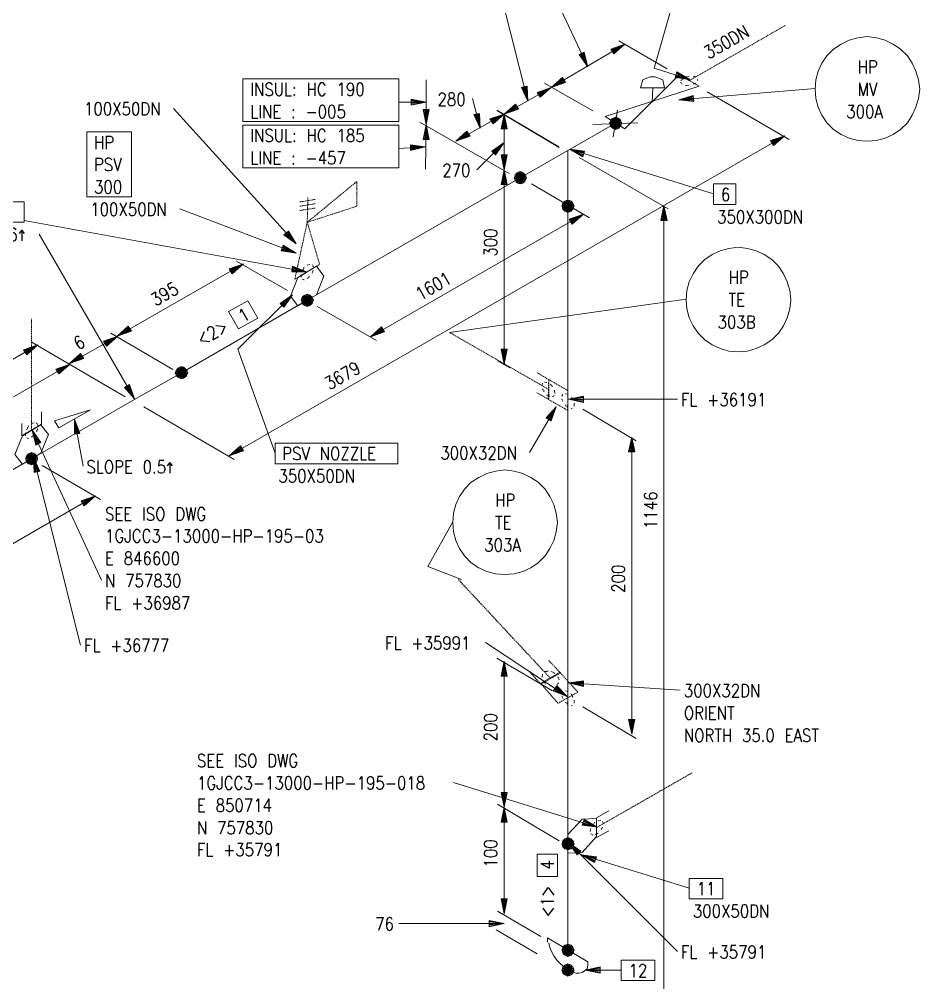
# Model space of a CAD drawing. Extents: x 0 to 841, y 0 to 594.
# Drawn here: x 400.9 to 589.9, y 288.6 to 491 of the extents above; entities that cross this region are included whole.
import ezdxf

# ---------------------------------------------------------------- set-up
doc = ezdxf.new("R2010")
doc.units = 0
doc.header["$MEASUREMENT"] = 0
doc.linetypes.add('HIDDEN', pattern=[0.375, 0.25, -0.125])
for name, color, linetype, lineweight in [('1', 7, 'Continuous', 9), ('3', 7, 'Continuous', 9), ('4', 7, 'Continuous', 9), ('SYM', 7, 'Continuous', 9), ('T-TEXT1', 7, 'Continuous', 9)]:
    doc.layers.add(name, color=color, linetype=linetype, lineweight=lineweight)
doc.styles.add('TXT', font='txt.shx')

msp = doc.modelspace()

# ---------------------------------------------------------------- linework, layer by layer
at = {"layer": '1', "color": 1, "linetype": 'Continuous', "lineweight": 0}
for p, q in [((526.0875, 469.1125), (516.0875, 463.3875)), ((516.0875, 463.3875), (506.075, 457.675)), ((516.0875, 463.3875), (516.0875, 451.6875)), ((506.075, 457.675), (461.35, 431.9375)), ((516.0875, 451.6875), (516.0875, 410.875)), ((461.35, 431.9375), (434.9625, 416.725)), ((434.9625, 416.725), (424.95, 411)), ((424.95, 411), (403.5, 398.65)), ((516.0875, 410.875), (516.0875, 348.475)), ((403.5, 398.65), (357.225, 371.875)), ((516.0875, 348.475), (516.0875, 317.7875)), ((516.0875, 317.7875), (516.0875, 295.4375))]:
    msp.add_line(p, q, dxfattribs=at)
at = {"layer": '3', "color": 2, "linetype": 'Continuous', "lineweight": 0}
for p, q in [((520.2375, 480.9375), (509.1875, 504.475)), ((534.15, 480.6875), (540.3875, 502.525)), ((507.6375, 473.7875), (501.3875, 498.75)), ((512.575, 476.65), (528.0375, 485.75)), ((526.7375, 486.4), (536.8875, 480.55)), ((541.6875, 478.3375), (534.15, 480.6875)), ((486.3125, 468.85), (486.3125, 478.2125)), ((511.1375, 477.5625), (521.2875, 471.7125)), ((502.6875, 471.0625), (512.575, 476.65)), ((539.35, 474.05), (567.95, 476.3875)), ((562.4875, 465.7375), (545.3375, 475.7375)), ((486.3125, 473.5375), (480.5875, 473.5375)), ((497.625, 468.075), (496.0625, 474.3125)), ((459.0125, 443.7625), (433.275, 472.2375)), ((501.1375, 471.8375), (514.1375, 464.175)), ((501.2625, 471.7125), (514.2625, 464.0375)), ((492.55, 465.3375), (502.6875, 471.0625)), ((502.6875, 459.3625), (502.6875, 471.0625)), ((485.0125, 469.375), (503.7375, 458.5875)), ((486.1875, 459.4875), (486.3125, 468.85)), ((444.975, 399.3), (561.5875, 466.5125)), ((486.1875, 464.175), (480.5875, 463.7875)), ((502.6875, 465.0875), (496.975, 459.3625)), ((516.475, 463.65), (546.6375, 454.2875)), ((537.1375, 451.175), (518.425, 461.9625)), ((502.6875, 418.5375), (502.6875, 459.3625)), ((520.6375, 449.225), (508.4125, 456.375)), ((536.2375, 279.7), (536.2375, 451.825)), ((459.0125, 441.8125), (434.575, 451.175)), ((474.6125, 424.2625), (519.3375, 450)), ((401.9375, 448.7), (461.225, 437.9125)), ((425.0875, 411.2625), (405.0625, 445.8375)), ((421.4375, 424.3875), (447.9625, 439.6)), ((446.5375, 440.125), (457.1875, 434.0125)), ((458.2375, 433.1), (446.7875, 421.6625)), ((491.25, 425.175), (540.9125, 432.1875)), ((475.9125, 423.4875), (463.4375, 430.6375)), ((420.1375, 425.0375), (433.1375, 417.375)), ((403.375, 423.225), (423.1375, 411.65)), ((411.4375, 418.675), (421.575, 424.3875)), ((69.6625, 229.3875), (404.8, 422.575)), ((446.7875, 421.6625), (454.5875, 399.825)), ((501.2625, 419.1875), (503.8625, 417.7625)), ((390.1125, 406.1875), (411.5625, 418.5375)), ((516.2125, 411.1375), (539.0875, 411.1375)), ((446.0125, 398.525), (427.0375, 409.575)), ((513.6125, 409.575), (508.025, 399.95)), ((530.3875, 402.425), (519.2, 409.05)), ((412.475, 406.975), (414.2875, 397.0875)), ((403.6375, 404.6375), (418.1875, 373.175)), ((529.475, 340.8), (529.475, 403.2)), ((403.8875, 398.9125), (413.775, 359.525)), ((417.9375, 390.075), (405.7125, 397.225)), ((370.4875, 364.075), (416.8875, 390.85)), ((486.7, 376.0375), (491.9, 385.3875)), ((493.725, 373.3), (486.7, 376.0375)), ((515.95, 348.7375), (498.7875, 360.0375)), ((501.1375, 356.7875), (512.8375, 349.9)), ((502.6875, 325.4625), (502.6875, 356.1375)), ((516.2125, 351.5875), (539.6125, 350.0375)), ((530.3875, 339.8875), (519.2, 346.525)), ((522.1875, 321.3), (492.0375, 330.6625)), ((501.2625, 326.1125), (514.2625, 318.4375)), ((502.6875, 303.1), (502.6875, 325.4625)), ((516.2125, 318.05), (539.0875, 295.175)), ((518.9375, 315.45), (541.5625, 308.4375)), ((501.2625, 303.625), (510.3625, 298.2875)), ((502.6875, 301.025), (480.5875, 301.025)), ((501, 299.725), (509.5875, 294.65)), ((519.725, 291.275), (527.2625, 291.275))]:
    msp.add_line(p, q, dxfattribs=at)
at = {"layer": '3', "color": 2, "linetype": 'HIDDEN', "lineweight": 0}
for p, q in [((540.2625, 478.475), (539.7375, 478.0875)), ((539.7375, 477.6875), (540.1375, 477.3)), ((541.5625, 478.9875), (540.7875, 478.8625)), ((542.9875, 478.8625), (542.3375, 478.9875)), ((542.3375, 477.3), (542.9875, 477.5625)), ((543.25, 478.0875), (543.25, 478.475)), ((540.7875, 477.0375), (541.5625, 477.0375)), ((461.35, 448.3125), (471.75, 456.8875)), ((471.75, 456.8875), (471.75, 451.6875)), ((471.75, 451.6875), (461.35, 448.3125)), ((461.35, 448.3125), (458.75, 436.35)), ((463.95, 439.475), (461.35, 448.3125)), ((461.875, 439.475), (461.35, 439.3375)), ((461.35, 437.9125), (463.95, 439.475)), ((462.65, 438.95), (462.3875, 439.475)), ((458.75, 436.35), (461.35, 437.9125)), ((460.05, 437.3875), (460.05, 436.7375)), ((460.7, 438.825), (460.3125, 438.0375)), ((462.3875, 437.65), (462.65, 438.3)), ((460.3125, 436.35), (460.7, 436.225)), ((461.35, 436.4875), (461.875, 437)), ((512.05, 413.2125), (491.25, 425.175)), ((509.5875, 416.725), (512.05, 415.2875)), ((512.05, 415.2875), (511.925, 411.1375)), ((516.0875, 412.95), (512.05, 415.2875)), ((512.05, 415.2875), (512.05, 411.1375)), ((510.75, 414.5125), (510.625, 413.9875)), ((510.75, 413.3375), (511.1375, 412.6875)), ((511.6625, 414.6375), (511.1375, 414.775)), ((512.8375, 413.8625), (512.3125, 414.3875)), ((513.35, 412.4375), (513.225, 413.0875)), ((516.0875, 410.875), (516.0875, 412.95)), ((512.05, 411.1375), (509.45, 412.5625)), ((511.6625, 412.0375), (512.3125, 411.7875)), ((511.925, 411.1375), (516.0875, 408.7875)), ((512.8375, 411.65), (513.225, 411.9125)), ((515.0375, 412.175), (514.7875, 411.7875)), ((514.7875, 411.2625), (515.0375, 410.6125)), ((516.0875, 412.175), (515.5625, 412.3)), ((516.0875, 408.7875), (516.0875, 410.875)), ((517.125, 411), (516.7375, 411.65)), ((515.5625, 409.9625), (516.0875, 409.4375)), ((516.7375, 409.1875), (517.125, 409.3125)), ((517.3875, 409.7), (517.3875, 410.35)), ((402.85, 405.5375), (402.4625, 404.7625)), ((404.025, 406.1875), (403.5, 406.0625)), ((404.8, 405.675), (404.5375, 406.1875)), ((404.5375, 404.375), (404.8, 405.025)), ((402.2, 404.1125), (402.2, 403.4625)), ((402.4625, 403.075), (402.85, 402.9375)), ((403.5, 403.2), (404.025, 403.725)), ((512.4375, 352.5), (493.075, 373.3)), ((512.05, 356.275), (514.525, 353.675)), ((510.3625, 351.3375), (508.025, 353.9375)), ((514.3875, 353.8), (510.3625, 351.4625)), ((514.525, 353.675), (510.3625, 351.3375)), ((510.75, 353.4125), (510.625, 352.6375)), ((511.925, 354.0625), (511.1375, 353.9375)), ((513.35, 353.5375), (512.575, 354.0625)), ((514.2625, 352.2375), (513.875, 352.8875)), ((518.1625, 349.6375), (514.3875, 353.8)), ((510.3625, 351.4625), (514, 347.3)), ((510.8875, 351.9875), (511.4, 351.3375)), ((512.3125, 350.9375), (512.9625, 350.8125)), ((513.7375, 351.075), (514.1375, 351.5875)), ((514, 347.3), (516.0875, 348.475)), ((515.0375, 349.775), (514.7875, 349.3875)), ((514.7875, 348.8625), (515.0375, 348.2125)), ((516.0875, 349.775), (515.5625, 349.9)), ((516.0875, 348.475), (518.1625, 349.6375)), ((517.125, 348.6), (516.7375, 349.25)), ((515.5625, 347.5625), (516.0875, 347.0375)), ((516.7375, 346.7875), (517.125, 346.9125)), ((517.3875, 347.3), (517.3875, 347.95)), ((521.2875, 321.825), (521.8, 322.3375)), ((522.45, 322.6), (522.975, 322.7375)), ((523.3625, 322.475), (523.4875, 321.95)), ((520.7625, 320.3875), (520.8875, 321.0375)), ((521.2875, 319.6125), (520.8875, 319.875)), ((522.45, 320), (521.8, 319.7375)), ((523.3625, 321.3), (522.975, 320.65))]:
    msp.add_line(p, q, dxfattribs=at)
at = {"layer": '3', "color": 1, "linetype": 'HIDDEN', "lineweight": 0}
for p, q in [((403.5, 404.6375), (403.5, 428.0375)), ((522.0625, 321.175), (542.2125, 332.7375))]:
    msp.add_line(p, q, dxfattribs=at)
at = {"layer": '3', "color": 2, "linetype": 'Continuous', "lineweight": 0}
for points in [[(525.05, 484.7125), (528.0375, 485.75), (525.7, 483.675), (525.05, 484.7125)], [(525.1875, 484.5875), (528.0375, 485.75), (525.575, 483.8)], [(525.1875, 484.45), (528.0375, 485.75), (525.575, 483.9375)], [(525.3125, 484.325), (528.0375, 485.75), (525.4375, 484.0625)], [(578.875, 487.3125), (580.825, 487.05), (582.6375, 486.5375), (584.3375, 485.75), (585.8875, 484.7125), (587.325, 483.2875), (588.3625, 481.725), (589.1375, 480.0375), (589.6625, 478.2125), (589.925, 476.2625), (589.6625, 474.3125), (589.1375, 472.4875), (588.3625, 470.8), (587.325, 469.2375), (585.8875, 467.8125), (584.3375, 466.775), (582.6375, 465.9875), (580.825, 465.475), (578.875, 465.3375), (576.925, 465.475), (575.1, 465.9875), (573.4125, 466.775), (571.85, 467.8125), (570.425, 469.2375), (569.3875, 470.8), (568.6, 472.4875), (568.0875, 474.3125), (567.95, 476.2625), (568.0875, 478.2125), (568.6, 480.0375), (569.3875, 481.725), (570.425, 483.2875), (571.85, 484.7125), (573.4125, 485.75), (575.1, 486.5375), (576.925, 487.05), (578.875, 487.3125)], [(519.4625, 484.0625), (520.2375, 480.9375), (518.425, 483.5375), (519.4625, 484.0625)], [(519.3375, 484.0625), (520.2375, 480.9375), (518.55, 483.675)], [(519.2, 483.9375), (520.2375, 480.9375), (518.6875, 483.675)], [(519.075, 483.9375), (520.2375, 480.9375), (518.8125, 483.8)], [(538.9625, 479.9), (541.6875, 478.3375), (538.575, 478.7375), (538.9625, 479.9)], [(538.9625, 479.775), (541.6875, 478.3375), (538.575, 478.8625)], [(538.8375, 479.6375), (541.6875, 478.3375), (538.7, 478.9875)], [(447.8375, 469.5), (480.5875, 469.5), (480.5875, 478.475), (447.8375, 478.475), (447.8375, 469.5)], [(515.5625, 477.6875), (512.575, 476.65), (514.9125, 478.7375), (515.5625, 477.6875)], [(515.4375, 477.825), (512.575, 476.65), (515.0375, 478.6)], [(515.4375, 477.95), (512.575, 476.65), (515.0375, 478.475)], [(515.3, 478.0875), (512.575, 476.65), (515.175, 478.3375)], [(538.8375, 479.5125), (541.6875, 478.3375), (538.7, 479.125)], [(507.5, 476.9125), (507.6375, 473.7875), (506.3375, 476.65), (507.5, 476.9125)], [(507.375, 476.9125), (507.6375, 473.7875), (506.4625, 476.65)], [(507.2375, 476.9125), (507.6375, 473.7875), (506.5875, 476.7875)], [(507.1125, 476.7875), (507.6375, 473.7875), (506.725, 476.7875)], [(509.5875, 475.6125), (512.575, 476.65), (510.2375, 474.575), (509.5875, 475.6125)], [(509.7125, 475.4875), (512.575, 476.65), (510.1, 474.7)], [(509.7125, 475.35), (512.575, 476.65), (510.1, 474.8375)], [(509.8375, 475.225), (512.575, 476.65), (509.975, 474.9625)], [(483.1875, 474.1875), (486.3125, 473.5375), (483.1875, 472.8875), (483.1875, 474.1875)], [(483.1875, 474.05), (486.3125, 473.5375), (483.1875, 473.0125)], [(483.1875, 473.925), (486.3125, 473.5375), (483.1875, 473.275)], [(483.1875, 473.6625), (486.3125, 473.5375), (483.1875, 473.4)], [(542.475, 473.6625), (539.35, 474.05), (542.3375, 474.9625), (542.475, 473.6625)], [(542.475, 473.7875), (539.35, 474.05), (542.3375, 474.8375)], [(542.475, 474.05), (539.35, 474.05), (542.3375, 474.7)], [(542.475, 474.1875), (539.35, 474.05), (542.3375, 474.4375)], [(486.9625, 471.975), (486.3125, 468.85), (485.6625, 471.975), (486.9625, 471.975)], [(486.8375, 471.975), (486.3125, 468.85), (485.7875, 471.975)], [(486.7, 471.975), (486.3125, 468.85), (486.05, 471.975)], [(486.4375, 471.975), (486.3125, 468.85), (486.1875, 471.975)], [(505.6875, 472.1), (502.6875, 471.0625), (505.0375, 473.1375), (505.6875, 472.1)], [(505.55, 472.2375), (502.6875, 471.0625), (505.1625, 473.0125)], [(505.55, 472.3625), (502.6875, 471.0625), (505.1625, 472.8875)], [(505.425, 472.4875), (502.6875, 471.0625), (505.2875, 472.75)], [(497.4875, 471.1875), (497.625, 468.075), (496.325, 470.9375), (497.4875, 471.1875)], [(497.3625, 471.1875), (497.625, 468.075), (496.45, 470.9375)], [(497.2375, 471.1875), (497.625, 468.075), (496.5875, 471.0625)], [(497.1, 471.0625), (497.625, 468.075), (496.7125, 471.0625)], [(499.7, 470.025), (502.6875, 471.0625), (500.35, 468.9875), (499.7, 470.025)], [(499.8375, 469.8875), (502.6875, 471.0625), (500.225, 469.1125)], [(499.8375, 469.7625), (502.6875, 471.0625), (500.225, 469.2375)], [(499.9625, 469.6375), (502.6875, 471.0625), (500.0875, 469.375)], [(502.0375, 467.9375), (502.6875, 471.0625), (503.3375, 467.9375), (502.0375, 467.9375)], [(502.175, 467.9375), (502.6875, 471.0625), (503.2125, 467.9375)], [(502.4375, 467.9375), (502.6875, 471.0625), (503.0875, 467.9375)], [(502.5625, 467.9375), (502.6875, 471.0625), (502.825, 467.9375)], [(447.8375, 459.75), (480.5875, 459.75), (480.5875, 468.725), (447.8375, 468.725), (447.8375, 459.75)], [(485.6625, 465.7375), (486.3125, 468.85), (486.9625, 465.7375), (485.6625, 465.7375)], [(485.7875, 465.7375), (486.3125, 468.85), (486.8375, 465.7375)], [(486.05, 465.7375), (486.3125, 468.85), (486.7, 465.7375)], [(486.1875, 465.7375), (486.3125, 468.85), (486.4375, 465.7375)], [(415.075, 453.6375), (424.4375, 453.6375), (424.4375, 467.2875), (415.075, 467.2875), (415.075, 453.6375)], [(495.5375, 466.3875), (492.55, 465.3375), (494.8875, 467.425), (495.5375, 466.3875)], [(495.4125, 466.5125), (492.55, 465.3375), (495.025, 467.2875)], [(495.4125, 466.6375), (492.55, 465.3375), (495.025, 467.1625)], [(495.2875, 466.775), (492.55, 465.3375), (495.15, 467.0375)], [(558.5875, 465.475), (561.5875, 466.5125), (559.2375, 464.4375), (558.5875, 465.475)], [(558.725, 465.3375), (561.5875, 466.5125), (559.1125, 464.5625)], [(558.725, 465.2125), (561.5875, 466.5125), (559.1125, 464.6875)], [(558.85, 465.0875), (561.5875, 466.5125), (558.9875, 464.825)], [(483.0625, 464.5625), (486.1875, 464.175), (483.0625, 463.3875), (483.0625, 464.5625)], [(483.0625, 464.4375), (486.1875, 464.175), (483.0625, 463.525)], [(483.0625, 464.3), (486.1875, 464.175), (483.0625, 463.65)], [(483.0625, 464.175), (486.1875, 464.175), (483.0625, 463.7875)], [(500.0875, 463.2625), (502.6875, 465.0875), (500.875, 462.4875), (500.0875, 463.2625)], [(500.225, 463.1375), (502.6875, 465.0875), (500.7375, 462.6125)], [(500.35, 463.1375), (502.6875, 465.0875), (500.7375, 462.7375)], [(500.35, 463), (502.6875, 465.0875), (500.6125, 462.7375)], [(519.2, 462.0875), (516.475, 463.65), (519.5875, 463.2625), (519.2, 462.0875)], [(519.2, 462.225), (516.475, 463.65), (519.5875, 463.1375)], [(519.3375, 462.35), (516.475, 463.65), (519.4625, 463)], [(519.3375, 462.4875), (516.475, 463.65), (519.4625, 462.875)], [(503.3375, 462.4875), (502.6875, 459.3625), (502.0375, 462.4875), (503.3375, 462.4875)], [(503.2125, 462.4875), (502.6875, 459.3625), (502.175, 462.4875)], [(503.0875, 462.4875), (502.6875, 459.3625), (502.4375, 462.4875)], [(502.825, 462.4875), (502.6875, 459.3625), (502.5625, 462.4875)], [(502.0375, 456.2375), (502.6875, 459.3625), (503.3375, 456.2375), (502.0375, 456.2375)], [(502.175, 456.2375), (502.6875, 459.3625), (503.2125, 456.2375)], [(502.4375, 456.2375), (502.6875, 459.3625), (503.0875, 456.2375)], [(502.5625, 456.2375), (502.6875, 459.3625), (502.825, 456.2375)], [(546.6375, 452.0875), (551.3125, 452.0875), (551.3125, 456.375), (546.6375, 456.375), (546.6375, 452.0875)], [(394.925, 448.3125), (401.9375, 448.3125), (401.9375, 452.6), (394.925, 452.6), (394.925, 448.3125)], [(535.5875, 448.7), (536.2375, 451.825), (536.8875, 448.7), (535.5875, 448.7)], [(535.7125, 448.7), (536.2375, 451.825), (536.75, 448.7)], [(535.975, 448.7), (536.2375, 451.825), (536.625, 448.7)], [(536.1, 448.7), (536.2375, 451.825), (536.3625, 448.7)], [(516.3375, 448.9625), (519.3375, 450), (516.9875, 447.925), (516.3375, 448.9625)], [(516.475, 448.8375), (519.3375, 450), (516.8625, 448.05)], [(516.475, 448.7), (519.3375, 450), (516.8625, 448.1875)], [(516.6, 448.575), (519.3375, 450), (516.7375, 448.3125)], [(457.45, 446.4875), (459.0125, 443.7625), (456.4125, 445.7125), (457.45, 446.4875)], [(457.325, 446.3625), (459.0125, 443.7625), (456.5375, 445.8375)], [(457.1875, 446.3625), (459.0125, 443.7625), (456.675, 445.975)], [(457.0625, 446.2375), (459.0125, 443.7625), (456.8, 445.975)], [(456.2875, 443.5), (459.0125, 441.8125), (455.8875, 442.3375), (456.2875, 443.5)], [(456.2875, 443.375), (459.0125, 441.8125), (455.8875, 442.4625)], [(456.15, 443.2375), (459.0125, 441.8125), (456.025, 442.5875)], [(456.15, 443.1125), (459.0125, 441.8125), (456.025, 442.725)], [(551.8375, 443.1125), (553.7875, 442.85), (555.6, 442.3375), (557.2875, 441.55), (558.85, 440.5125), (560.2875, 439.0875), (561.325, 437.525), (562.1, 435.8375), (562.625, 434.0125), (562.8875, 432.0625), (562.625, 430.1125), (562.1, 428.2875), (561.325, 426.6), (560.2875, 425.0375), (558.85, 423.6125), (557.2875, 422.575), (555.6, 421.7875), (553.7875, 421.275), (551.8375, 421.1375), (549.8875, 421.275), (548.0625, 421.7875), (546.375, 422.575), (544.8125, 423.6125), (543.3875, 425.0375), (542.3375, 426.6), (541.5625, 428.2875), (541.0375, 430.1125), (540.9125, 432.0625), (541.0375, 434.0125), (541.5625, 435.8375), (542.3375, 437.525), (543.3875, 439.0875), (544.8125, 440.5125), (546.375, 441.55), (548.0625, 442.3375), (549.8875, 442.85), (551.8375, 443.1125)], [(444.975, 438.5625), (447.9625, 439.6), (445.625, 437.525), (444.975, 438.5625)], [(445.1, 438.4375), (447.9625, 439.6), (445.4875, 437.65)], [(445.1, 438.3), (447.9625, 439.6), (445.4875, 437.7875)], [(445.2375, 438.175), (447.9625, 439.6), (445.3625, 437.9125)], [(458.2375, 439.0875), (461.225, 437.9125), (458.1, 437.9125), (458.2375, 439.0875)], [(458.2375, 438.95), (461.225, 437.9125), (458.1, 438.0375)], [(458.2375, 438.825), (461.225, 437.9125), (458.1, 438.175)], [(458.2375, 438.6875), (461.225, 437.9125), (458.1, 438.3)], [(455.6375, 431.2875), (458.2375, 433.1), (456.4125, 430.5), (455.6375, 431.2875)], [(455.7625, 431.15), (458.2375, 433.1), (456.2875, 430.6375)], [(455.8875, 431.15), (458.2375, 433.1), (456.2875, 430.7625)], [(455.8875, 431.025), (458.2375, 433.1), (456.15, 430.7625)], [(446.925, 425.95), (450.95, 428.1625), (448.875, 431.8), (444.8375, 429.5875), (446.925, 425.95)], [(424.4375, 425.4375), (421.4375, 424.3875), (423.7875, 426.475), (424.4375, 425.4375)], [(424.3, 425.5625), (421.4375, 424.3875), (423.9125, 426.3375)], [(424.3, 425.6875), (421.4375, 424.3875), (423.9125, 426.2125)], [(424.175, 425.825), (421.4375, 424.3875), (424.0375, 426.0875)], [(477.6, 425.3), (474.6125, 424.2625), (476.95, 426.3375), (477.6, 425.3)], [(477.475, 425.4375), (474.6125, 424.2625), (477.0875, 426.2125)], [(477.475, 425.5625), (474.6125, 424.2625), (477.0875, 426.0875)], [(477.3375, 425.6875), (474.6125, 424.2625), (477.2125, 425.95)], [(418.5875, 423.35), (421.575, 424.3875), (419.2375, 422.3125), (418.5875, 423.35)], [(418.7125, 423.225), (421.575, 424.3875), (419.1, 422.4375)], [(418.7125, 423.0875), (421.575, 424.3875), (419.1, 422.575)], [(418.8375, 422.9625), (421.575, 424.3875), (418.975, 422.7)], [(401.8125, 421.5375), (404.8, 422.575), (402.4625, 420.4875), (401.8125, 421.5375)], [(401.9375, 421.4), (404.8, 422.575), (402.3375, 420.625)], [(401.9375, 421.275), (404.8, 422.575), (402.3375, 420.75)], [(402.075, 421.1375), (404.8, 422.575), (402.2, 420.8875)], [(503.3375, 421.6625), (502.6875, 418.5375), (502.0375, 421.6625), (503.3375, 421.6625)], [(503.2125, 421.6625), (502.6875, 418.5375), (502.175, 421.6625)], [(503.0875, 421.6625), (502.6875, 418.5375), (502.4375, 421.6625)], [(502.825, 421.6625), (502.6875, 418.5375), (502.5625, 421.6625)], [(414.425, 419.7125), (411.4375, 418.675), (413.775, 420.75), (414.425, 419.7125)], [(414.2875, 419.8375), (411.4375, 418.675), (413.9, 420.625)], [(414.2875, 419.975), (411.4375, 418.675), (413.9, 420.4875)], [(414.1625, 420.1), (411.4375, 418.675), (414.0375, 420.3625)], [(408.575, 417.5), (411.5625, 418.5375), (409.225, 416.4625), (408.575, 417.5)], [(408.7, 417.375), (411.5625, 418.5375), (409.0875, 416.5875)], [(408.7, 417.2375), (411.5625, 418.5375), (409.0875, 416.725)], [(408.8375, 417.1125), (411.5625, 418.5375), (408.9625, 416.85)], [(424.0375, 414.25), (425.0875, 411.2625), (423, 413.6), (424.0375, 414.25)], [(423.9125, 414.125), (425.0875, 411.2625), (423.1375, 413.7375)], [(423.7875, 414.125), (425.0875, 411.2625), (423.2625, 413.7375)], [(423.65, 413.9875), (425.0875, 411.2625), (423.3875, 413.8625)], [(519.3375, 410.4875), (516.2125, 411.1375), (519.3375, 411.7875), (519.3375, 410.4875)], [(519.3375, 410.6125), (516.2125, 411.1375), (519.3375, 411.65)], [(519.3375, 410.875), (516.2125, 411.1375), (519.3375, 411.525)], [(519.3375, 411), (516.2125, 411.1375), (519.3375, 411.2625)], [(511.5375, 407.2375), (513.6125, 409.575), (512.575, 406.5875), (511.5375, 407.2375)], [(511.6625, 407.1), (513.6125, 409.575), (512.4375, 406.7125)], [(511.7875, 407.1), (513.6125, 409.575), (512.3125, 406.7125)], [(511.925, 406.975), (513.6125, 409.575), (512.1875, 406.8375)], [(412.475, 403.85), (412.475, 406.975), (413.6375, 403.9875), (412.475, 403.85)], [(412.6, 403.85), (412.475, 406.975), (413.5125, 403.9875)], [(412.7375, 403.85), (412.475, 406.975), (413.3875, 403.9875)], [(412.8625, 403.85), (412.475, 406.975), (413.25, 403.9875)], [(404.4125, 401.5125), (403.6375, 404.6375), (405.45, 402.0375), (404.4125, 401.5125)], [(404.5375, 401.6375), (403.6375, 404.6375), (405.325, 402.0375)], [(404.675, 401.6375), (403.6375, 404.6375), (405.1875, 401.9)], [(404.8, 401.775), (403.6375, 404.6375), (405.0625, 401.9)], [(528.825, 400.0875), (529.475, 403.2), (530.125, 400.0875), (528.825, 400.0875)], [(528.95, 400.0875), (529.475, 403.2), (529.9875, 400.0875)], [(529.2125, 400.0875), (529.475, 403.2), (529.8625, 400.0875)], [(529.3375, 400.0875), (529.475, 403.2), (529.6, 400.0875)], [(447.9625, 400.3375), (444.975, 399.3), (447.3125, 401.3875), (447.9625, 400.3375)], [(447.8375, 400.475), (444.975, 399.3), (447.4375, 401.25)], [(447.8375, 400.6), (444.975, 399.3), (447.4375, 401.125)], [(447.7, 400.7375), (444.975, 399.3), (447.575, 400.9875)], [(454.5875, 397.6125), (480.3375, 397.6125), (480.3375, 401.9), (454.5875, 401.9), (454.5875, 397.6125)], [(404.025, 395.7875), (403.8875, 398.9125), (405.1875, 396.05), (404.025, 395.7875)], [(404.15, 395.7875), (403.8875, 398.9125), (405.0625, 396.05)], [(404.2875, 395.925), (403.8875, 398.9125), (404.9375, 396.05)], [(404.4125, 395.925), (403.8875, 398.9125), (404.8, 395.925)], [(502.825, 396.3125), (504.775, 396.05), (506.5875, 395.5375), (508.2875, 394.75), (509.8375, 393.7125), (511.275, 392.2875), (512.3125, 390.725), (513.0875, 389.0375), (513.6125, 387.2125), (513.875, 385.2625), (513.6125, 383.3125), (513.0875, 381.4875), (512.3125, 379.8), (511.275, 378.2375), (509.8375, 376.8125), (508.2875, 375.775), (506.5875, 374.9875), (504.775, 374.475), (502.825, 374.3375), (500.875, 374.475), (499.05, 374.9875), (497.3625, 375.775), (495.8, 376.8125), (494.375, 378.2375), (493.3375, 379.8), (492.55, 381.4875), (492.0375, 383.3125), (491.9, 385.2625), (492.0375, 387.2125), (492.55, 389.0375), (493.3375, 390.725), (494.375, 392.2875), (495.8, 393.7125), (497.3625, 394.75), (499.05, 395.5375), (500.875, 396.05), (502.825, 396.3125)], [(413.9, 389.8125), (416.8875, 390.85), (414.55, 388.775), (413.9, 389.8125)], [(414.0375, 389.6875), (416.8875, 390.85), (414.425, 388.9)], [(414.0375, 389.55), (416.8875, 390.85), (414.425, 389.0375)], [(414.1625, 389.425), (416.8875, 390.85), (414.2875, 389.1625)], [(502.0375, 353.025), (502.6875, 356.1375), (503.3375, 353.025), (502.0375, 353.025)], [(502.175, 353.025), (502.6875, 356.1375), (503.2125, 353.025)], [(502.4375, 353.025), (502.6875, 356.1375), (503.0875, 353.025)], [(502.5625, 353.025), (502.6875, 356.1375), (502.825, 353.025)], [(513.7375, 350.9375), (515.95, 348.7375), (512.9625, 349.9), (513.7375, 350.9375)], [(513.6125, 350.8125), (515.95, 348.7375), (513.0875, 350.0375)], [(513.6125, 350.6875), (515.95, 348.7375), (513.225, 350.1625)], [(513.4875, 350.55), (515.95, 348.7375), (513.225, 350.2875)], [(519.3375, 350.8125), (516.2125, 351.5875), (519.3375, 351.9875), (519.3375, 350.8125)], [(519.3375, 350.9375), (516.2125, 351.5875), (519.3375, 351.85)], [(519.3375, 351.075), (516.2125, 351.5875), (519.3375, 351.725)], [(519.3375, 351.2), (516.2125, 351.5875), (519.3375, 351.5875)], [(530.125, 343.925), (529.475, 340.8), (528.825, 343.925), (530.125, 343.925)], [(529.9875, 343.925), (529.475, 340.8), (528.95, 343.925)], [(529.8625, 343.925), (529.475, 340.8), (529.2125, 343.925)], [(529.6, 343.925), (529.475, 340.8), (529.3375, 343.925)], [(503.3375, 328.5875), (502.6875, 325.4625), (502.0375, 328.5875), (503.3375, 328.5875)], [(503.2125, 328.5875), (502.6875, 325.4625), (502.175, 328.5875)], [(503.0875, 328.5875), (502.6875, 325.4625), (502.4375, 328.5875)], [(502.825, 328.5875), (502.6875, 325.4625), (502.5625, 328.5875)], [(502.0375, 322.3375), (502.6875, 325.4625), (503.3375, 322.3375), (502.0375, 322.3375)], [(502.175, 322.3375), (502.6875, 325.4625), (503.2125, 322.3375)], [(502.4375, 322.3375), (502.6875, 325.4625), (503.0875, 322.3375)], [(502.5625, 322.3375), (502.6875, 325.4625), (502.825, 322.3375)], [(519.4625, 322.8625), (522.1875, 321.3), (519.075, 321.6875), (519.4625, 322.8625)], [(519.4625, 322.7375), (522.1875, 321.3), (519.075, 321.825)], [(519.3375, 322.6), (522.1875, 321.3), (519.2, 321.95)], [(519.3375, 322.475), (522.1875, 321.3), (519.2, 322.0875)], [(518.0375, 315.45), (516.2125, 318.05), (518.8125, 316.2375), (518.0375, 315.45)], [(518.1625, 315.5875), (516.2125, 318.05), (518.6875, 316.1)], [(518.2875, 315.7125), (516.2125, 318.05), (518.6875, 316.1)], [(518.2875, 315.7125), (516.2125, 318.05), (518.55, 315.975)], [(513.875, 310.9), (513.875, 315.5875), (509.5875, 315.5875), (509.5875, 310.9), (513.875, 310.9)], [(521.675, 313.8875), (518.9375, 315.45), (522.0625, 315.0625), (521.675, 313.8875)], [(521.675, 314.025), (518.9375, 315.45), (522.0625, 314.9375)], [(521.8, 314.15), (518.9375, 315.45), (521.9375, 314.8)], [(521.8, 314.2875), (518.9375, 315.45), (521.9375, 314.675)], [(541.5625, 306.225), (548.5875, 306.225), (548.5875, 310.5125), (541.5625, 310.5125), (541.5625, 306.225)], [(503.3375, 306.225), (502.6875, 303.1), (502.0375, 306.225), (503.3375, 306.225)], [(503.2125, 306.225), (502.6875, 303.1), (502.175, 306.225)], [(503.0875, 306.225), (502.6875, 303.1), (502.4375, 306.225)], [(502.825, 306.225), (502.6875, 303.1), (502.5625, 306.225)], [(499.575, 301.675), (502.6875, 301.025), (499.575, 300.375), (499.575, 301.675)], [(499.575, 301.5375), (502.6875, 301.025), (499.575, 300.5)], [(499.575, 301.4125), (502.6875, 301.025), (499.575, 300.7625)], [(499.575, 301.15), (502.6875, 301.025), (499.575, 300.8875)], [(522.8375, 290.625), (519.725, 291.275), (522.8375, 291.925), (522.8375, 290.625)], [(522.8375, 290.75), (519.725, 291.275), (522.8375, 291.7875)], [(522.8375, 291.0125), (519.725, 291.275), (522.8375, 291.6625)], [(522.8375, 291.1375), (519.725, 291.275), (522.8375, 291.4)], [(527.2625, 289.0625), (534.2875, 289.0625), (534.2875, 293.35), (527.2625, 293.35), (527.2625, 289.0625)]]:
    msp.add_lwpolyline(points, dxfattribs=at)
at = {"layer": '4', "color": 2, "linetype": 'Continuous', "lineweight": 0}
msp.add_lwpolyline([(415.85, 408.925), (409.225, 405.15), (408.3125, 406.5875), (415.85, 408.925)], dxfattribs=at)
at = {"layer": 'SYM', "color": 1, "linetype": 'HIDDEN', "lineweight": 0}
msp.add_line((561.7125, 489.65), (541.5625, 478.0875), dxfattribs=at)
at = {"layer": 'T-TEXT1', "color": 2, "linetype": 'Continuous', "lineweight": 0}
for p, q in [((526.4875, 471.8375), (525.575, 466.25)), ((530.775, 469.2375), (521.2875, 468.85)), ((511.7875, 298.0375), (511.7875, 297.125)), ((511.7875, 298.0375), (520.2375, 292.9625))]:
    msp.add_line(p, q, dxfattribs=at)
at = {"layer": 'T-TEXT1', "color": 2, "linetype": 'HIDDEN', "lineweight": 0}
for p, q in [((461.35, 448.3125), (461.4875, 453.5125)), ((459.7875, 452.6), (463.0375, 453.125)), ((459.7875, 451.6875), (463.0375, 452.2125)), ((459.7875, 450.7875), (463.0375, 451.3))]:
    msp.add_line(p, q, dxfattribs=at)
at = {"layer": 'T-TEXT1', "color": 2, "linetype": 'Continuous', "lineweight": 0}
for points in [[(541.5625, 478.0875), (539.4875, 479.3875), (528.0375, 467.9375), (523.8875, 470.5375), (543.6375, 476.9125), (541.5625, 478.0875)], [(533.7625, 473.5375), (533.8875, 476.525), (531.2875, 476.525), (531.8125, 478.2125), (533.375, 478.8625), (534.4125, 478.8625), (535.975, 478.2125), (536.3625, 476.525), (533.8875, 476.525)], [(526.0875, 470.4125), (526.35, 470.2875), (526.4875, 470.2875), (526.7375, 470.15), (526.875, 470.025), (527, 469.8875), (527.1375, 469.7625), (527.2625, 469.5), (527.2625, 469.375), (527.3875, 469.1125), (527.2625, 468.85), (527.2625, 468.725), (527.1375, 468.4625), (527, 468.3375), (526.875, 468.2), (526.7375, 468.075), (526.4875, 467.9375), (526.35, 467.9375), (526.0875, 467.9375), (525.8375, 467.9375), (525.7, 467.9375), (525.4375, 468.075), (525.3125, 468.2), (525.1875, 468.3375), (525.05, 468.4625), (524.925, 468.725), (524.925, 468.85), (524.925, 469.1125), (524.925, 469.375), (524.925, 469.5), (525.05, 469.7625), (525.1875, 469.8875), (525.3125, 470.025), (525.4375, 470.15), (525.7, 470.2875), (525.8375, 470.2875), (526.0875, 470.4125), (526.0875, 470.4125), (526.35, 470.2875), (526.0875, 467.8125), (525.8375, 467.9375), (526.0875, 470.4125), (526.35, 470.2875), (526.4875, 470.2875), (525.8375, 467.9375), (525.7, 467.9375), (526.35, 470.2875), (526.4875, 470.2875), (526.7375, 470.15), (525.7, 467.9375), (525.4375, 468.075), (526.4875, 470.2875), (526.7375, 470.15), (526.875, 470.025), (525.4375, 468.075), (525.3125, 468.2), (526.7375, 470.15), (526.875, 470.025), (527, 469.8875), (525.3125, 468.2), (525.1875, 468.3375), (526.875, 470.025), (527, 469.8875), (527.1375, 469.7625), (525.1875, 468.3375), (525.05, 468.4625), (527, 469.8875), (527.1375, 469.7625), (527.2625, 469.5), (525.05, 468.4625), (524.925, 468.725), (527.1375, 469.7625), (527.2625, 469.5), (527.2625, 469.375), (524.925, 468.725), (524.925, 468.85), (527.2625, 469.5), (527.2625, 469.375), (527.3875, 469.1125), (524.925, 468.85), (524.7875, 469.1125), (527.2625, 469.375), (527.3875, 469.1125), (527.2625, 468.85), (524.7875, 469.1125), (524.925, 469.375), (527.3875, 469.1125), (527.2625, 468.85), (527.2625, 468.725), (524.925, 469.375), (524.925, 469.5), (527.2625, 468.85), (527.2625, 468.725), (527.1375, 468.4625), (524.925, 469.5), (525.05, 469.7625), (527.2625, 468.725)], [(527.2625, 468.725), (527.1375, 468.4625), (527, 468.3375), (525.05, 469.7625), (525.1875, 469.8875), (527.1375, 468.4625), (527, 468.3375), (526.875, 468.2), (525.1875, 469.8875), (525.3125, 470.025), (527, 468.3375), (526.875, 468.2), (526.7375, 468.075), (525.3125, 470.025), (525.4375, 470.15), (526.875, 468.2), (526.7375, 468.075), (526.4875, 467.9375), (525.4375, 470.15), (525.7, 470.2875), (526.7375, 468.075), (526.4875, 467.9375), (526.35, 467.9375), (525.7, 470.2875), (525.8375, 470.2875), (526.4875, 467.9375), (526.35, 467.9375), (526.0875, 467.8125), (525.8375, 470.2875), (526.0875, 470.4125), (526.35, 467.9375)], [(506.075, 458.975), (506.3375, 458.8375), (506.4625, 458.8375), (506.725, 458.7125), (506.85, 458.5875), (506.9875, 458.45), (507.1125, 458.325), (507.2375, 458.0625), (507.2375, 457.9375), (507.375, 457.675), (507.2375, 457.4125), (507.2375, 457.2875), (507.1125, 457.025), (506.9875, 456.8875), (506.85, 456.7625), (506.725, 456.6375), (506.4625, 456.5), (506.3375, 456.5), (506.075, 456.5), (505.8125, 456.5), (505.6875, 456.5), (505.425, 456.6375), (505.2875, 456.7625), (505.1625, 456.8875), (505.0375, 457.025), (504.9, 457.2875), (504.9, 457.4125), (504.9, 457.675), (504.9, 457.9375), (504.9, 458.0625), (505.0375, 458.325), (505.1625, 458.45), (505.2875, 458.5875), (505.425, 458.7125), (505.6875, 458.8375), (505.8125, 458.8375), (506.075, 458.975), (506.075, 458.975), (506.3375, 458.8375), (506.075, 456.375), (505.8125, 456.5), (506.075, 458.975), (506.3375, 458.8375), (506.4625, 458.8375), (505.8125, 456.5), (505.6875, 456.5), (506.3375, 458.8375), (506.4625, 458.8375), (506.725, 458.7125), (505.6875, 456.5), (505.425, 456.6375), (506.4625, 458.8375), (506.725, 458.7125), (506.85, 458.5875), (505.425, 456.6375), (505.2875, 456.7625), (506.725, 458.7125), (506.85, 458.5875), (506.9875, 458.45), (505.2875, 456.7625), (505.1625, 456.8875), (506.85, 458.5875), (506.9875, 458.45), (507.1125, 458.325), (505.1625, 456.8875), (505.0375, 457.025), (506.9875, 458.45), (507.1125, 458.325), (507.2375, 458.0625), (505.0375, 457.025), (504.9, 457.2875), (507.1125, 458.325), (507.2375, 458.0625), (507.2375, 457.9375), (504.9, 457.2875), (504.9, 457.4125), (507.2375, 458.0625), (507.2375, 457.9375), (507.375, 457.675), (504.9, 457.4125), (504.775, 457.675), (507.2375, 457.9375), (507.375, 457.675), (507.2375, 457.4125), (504.775, 457.675), (504.9, 457.9375), (507.375, 457.675), (507.2375, 457.4125), (507.2375, 457.2875), (504.9, 457.9375), (504.9, 458.0625), (507.2375, 457.4125), (507.2375, 457.2875), (507.1125, 457.025), (504.9, 458.0625), (505.0375, 458.325), (507.2375, 457.2875)], [(507.2375, 457.2875), (507.1125, 457.025), (506.9875, 456.8875), (505.0375, 458.325), (505.1625, 458.45), (507.1125, 457.025), (506.9875, 456.8875), (506.85, 456.7625), (505.1625, 458.45), (505.2875, 458.5875), (506.9875, 456.8875), (506.85, 456.7625), (506.725, 456.6375), (505.2875, 458.5875), (505.425, 458.7125), (506.85, 456.7625), (506.725, 456.6375), (506.4625, 456.5), (505.425, 458.7125), (505.6875, 458.8375), (506.725, 456.6375), (506.4625, 456.5), (506.3375, 456.5), (505.6875, 458.8375), (505.8125, 458.8375), (506.4625, 456.5), (506.3375, 456.5), (506.075, 456.375), (505.8125, 458.8375), (506.075, 458.975), (506.3375, 456.5)], [(516.0875, 452.9875), (516.3375, 452.8625), (516.475, 452.8625), (516.7375, 452.7375), (516.8625, 452.6), (516.9875, 452.475), (517.125, 452.3375), (517.25, 452.0875), (517.25, 451.95), (517.3875, 451.6875), (517.25, 451.4375), (517.25, 451.3), (517.125, 451.0375), (516.9875, 450.9125), (516.8625, 450.7875), (516.7375, 450.65), (516.475, 450.525), (516.3375, 450.525), (516.0875, 450.525), (515.825, 450.525), (515.6875, 450.525), (515.4375, 450.65), (515.3, 450.7875), (515.175, 450.9125), (515.0375, 451.0375), (514.9125, 451.3), (514.9125, 451.4375), (514.9125, 451.6875), (514.9125, 451.95), (514.9125, 452.0875), (515.0375, 452.3375), (515.175, 452.475), (515.3, 452.6), (515.4375, 452.7375), (515.6875, 452.8625), (515.825, 452.8625), (516.0875, 452.9875), (516.0875, 452.9875), (516.3375, 452.8625), (516.0875, 450.3875), (515.825, 450.525), (516.0875, 452.9875), (516.3375, 452.8625), (516.475, 452.8625), (515.825, 450.525), (515.6875, 450.525), (516.3375, 452.8625), (516.475, 452.8625), (516.7375, 452.7375), (515.6875, 450.525), (515.4375, 450.65), (516.475, 452.8625), (516.7375, 452.7375), (516.8625, 452.6), (515.4375, 450.65), (515.3, 450.7875), (516.7375, 452.7375), (516.8625, 452.6), (516.9875, 452.475), (515.3, 450.7875), (515.175, 450.9125), (516.8625, 452.6), (516.9875, 452.475), (517.125, 452.3375), (515.175, 450.9125), (515.0375, 451.0375), (516.9875, 452.475), (517.125, 452.3375), (517.25, 452.0875), (515.0375, 451.0375), (514.9125, 451.3), (517.125, 452.3375), (517.25, 452.0875), (517.25, 451.95), (514.9125, 451.3), (514.9125, 451.4375), (517.25, 452.0875), (517.25, 451.95), (517.3875, 451.6875), (514.9125, 451.4375), (514.7875, 451.6875), (517.25, 451.95), (517.3875, 451.6875), (517.25, 451.4375), (514.7875, 451.6875), (514.9125, 451.95), (517.3875, 451.6875), (517.25, 451.4375), (517.25, 451.3), (514.9125, 451.95), (514.9125, 452.0875), (517.25, 451.4375), (517.25, 451.3), (517.125, 451.0375), (514.9125, 452.0875), (515.0375, 452.3375), (517.25, 451.3)], [(517.25, 451.3), (517.125, 451.0375), (516.9875, 450.9125), (515.0375, 452.3375), (515.175, 452.475), (517.125, 451.0375), (516.9875, 450.9125), (516.8625, 450.7875), (515.175, 452.475), (515.3, 452.6), (516.9875, 450.9125), (516.8625, 450.7875), (516.7375, 450.65), (515.3, 452.6), (515.4375, 452.7375), (516.8625, 450.7875), (516.7375, 450.65), (516.475, 450.525), (515.4375, 452.7375), (515.6875, 452.8625), (516.7375, 450.65), (516.475, 450.525), (516.3375, 450.525), (515.6875, 452.8625), (515.825, 452.8625), (516.475, 450.525), (516.3375, 450.525), (516.0875, 450.3875), (515.825, 452.8625), (516.0875, 452.9875), (516.3375, 450.525)], [(461.35, 431.9375), (463.3, 433.1), (464.8625, 437), (463.3, 439.0875), (459.4, 436.7375), (457.8375, 432.8375), (459.4, 430.7625), (461.35, 431.9375)], [(461.35, 433.2375), (461.6125, 433.1), (461.7375, 433.1), (462, 432.975), (462.1375, 432.8375), (462.2625, 432.7125), (462.3875, 432.5875), (462.525, 432.325), (462.525, 432.1875), (462.65, 431.9375), (462.525, 431.675), (462.525, 431.5375), (462.3875, 431.2875), (462.2625, 431.15), (462.1375, 431.025), (462, 430.8875), (461.7375, 430.7625), (461.6125, 430.7625), (461.35, 430.7625), (461.0875, 430.7625), (460.9625, 430.7625), (460.7, 430.8875), (460.575, 431.025), (460.4375, 431.15), (460.3125, 431.2875), (460.1875, 431.5375), (460.1875, 431.675), (460.1875, 431.9375), (460.1875, 432.1875), (460.1875, 432.325), (460.3125, 432.5875), (460.4375, 432.7125), (460.575, 432.8375), (460.7, 432.975), (460.9625, 433.1), (461.0875, 433.1), (461.35, 433.2375), (461.35, 433.2375), (461.6125, 433.1), (461.35, 430.6375), (461.0875, 430.7625), (461.35, 433.2375), (461.6125, 433.1), (461.7375, 433.1), (461.0875, 430.7625), (460.9625, 430.7625), (461.6125, 433.1), (461.7375, 433.1), (462, 432.975), (460.9625, 430.7625), (460.7, 430.8875), (461.7375, 433.1), (462, 432.975), (462.1375, 432.8375), (460.7, 430.8875), (460.575, 431.025), (462, 432.975), (462.1375, 432.8375), (462.2625, 432.7125), (460.575, 431.025), (460.4375, 431.15), (462.1375, 432.8375), (462.2625, 432.7125), (462.3875, 432.5875), (460.4375, 431.15), (460.3125, 431.2875), (462.2625, 432.7125), (462.3875, 432.5875), (462.525, 432.325), (460.3125, 431.2875), (460.1875, 431.5375), (462.3875, 432.5875), (462.525, 432.325), (462.525, 432.1875), (460.1875, 431.5375), (460.1875, 431.675), (462.525, 432.325), (462.525, 432.1875), (462.65, 431.9375), (460.1875, 431.675), (460.05, 431.9375), (462.525, 432.1875), (462.65, 431.9375), (462.525, 431.675), (460.05, 431.9375), (460.1875, 432.1875), (462.65, 431.9375), (462.525, 431.675), (462.525, 431.5375), (460.1875, 432.1875), (460.1875, 432.325), (462.525, 431.675), (462.525, 431.5375), (462.3875, 431.2875), (460.1875, 432.325), (460.3125, 432.5875), (462.525, 431.5375)], [(462.525, 431.5375), (462.3875, 431.2875), (462.2625, 431.15), (460.3125, 432.5875), (460.4375, 432.7125), (462.3875, 431.2875), (462.2625, 431.15), (462.1375, 431.025), (460.4375, 432.7125), (460.575, 432.8375), (462.2625, 431.15), (462.1375, 431.025), (462, 430.8875), (460.575, 432.8375), (460.7, 432.975), (462.1375, 431.025), (462, 430.8875), (461.7375, 430.7625), (460.7, 432.975), (460.9625, 433.1), (462, 430.8875), (461.7375, 430.7625), (461.6125, 430.7625), (460.9625, 433.1), (461.0875, 433.1), (461.7375, 430.7625), (461.6125, 430.7625), (461.35, 430.6375), (461.0875, 433.1), (461.35, 433.2375), (461.6125, 430.7625)], [(434.9625, 418.025), (435.225, 417.8875), (435.35, 417.8875), (435.6125, 417.7625), (435.7375, 417.6375), (435.875, 417.5), (436, 417.375), (436.1375, 417.1125), (436.1375, 416.9875), (436.2625, 416.725), (436.1375, 416.4625), (436.1375, 416.3375), (436, 416.075), (435.875, 415.9375), (435.7375, 415.8125), (435.6125, 415.6875), (435.35, 415.55), (435.225, 415.55), (434.9625, 415.55), (434.7, 415.55), (434.575, 415.55), (434.3125, 415.6875), (434.1875, 415.8125), (434.05, 415.9375), (433.925, 416.075), (433.7875, 416.3375), (433.7875, 416.4625), (433.7875, 416.725), (433.7875, 416.9875), (433.7875, 417.1125), (433.925, 417.375), (434.05, 417.5), (434.1875, 417.6375), (434.3125, 417.7625), (434.575, 417.8875), (434.7, 417.8875), (434.9625, 418.025), (434.9625, 418.025), (435.225, 417.8875), (434.9625, 415.425), (434.7, 415.55), (434.9625, 418.025), (435.225, 417.8875), (435.35, 417.8875), (434.7, 415.55), (434.575, 415.55), (435.225, 417.8875), (435.35, 417.8875), (435.6125, 417.7625), (434.575, 415.55), (434.3125, 415.6875), (435.35, 417.8875), (435.6125, 417.7625), (435.7375, 417.6375), (434.3125, 415.6875), (434.1875, 415.8125), (435.6125, 417.7625), (435.7375, 417.6375), (435.875, 417.5), (434.1875, 415.8125), (434.05, 415.9375), (435.7375, 417.6375), (435.875, 417.5), (436, 417.375), (434.05, 415.9375), (433.925, 416.075), (435.875, 417.5), (436, 417.375), (436.1375, 417.1125), (433.925, 416.075), (433.7875, 416.3375), (436, 417.375), (436.1375, 417.1125), (436.1375, 416.9875), (433.7875, 416.3375), (433.7875, 416.4625), (436.1375, 417.1125), (436.1375, 416.9875), (436.2625, 416.725), (433.7875, 416.4625), (433.6625, 416.725), (436.1375, 416.9875), (436.2625, 416.725), (436.1375, 416.4625), (433.6625, 416.725), (433.7875, 416.9875), (436.2625, 416.725), (436.1375, 416.4625), (436.1375, 416.3375), (433.7875, 416.9875), (433.7875, 417.1125), (436.1375, 416.4625), (436.1375, 416.3375), (436, 416.075), (433.7875, 417.1125), (433.925, 417.375), (436.1375, 416.3375)], [(436.1375, 416.3375), (436, 416.075), (435.875, 415.9375), (433.925, 417.375), (434.05, 417.5), (436, 416.075), (435.875, 415.9375), (435.7375, 415.8125), (434.05, 417.5), (434.1875, 417.6375), (435.875, 415.9375), (435.7375, 415.8125), (435.6125, 415.6875), (434.1875, 417.6375), (434.3125, 417.7625), (435.7375, 415.8125), (435.6125, 415.6875), (435.35, 415.55), (434.3125, 417.7625), (434.575, 417.8875), (435.6125, 415.6875), (435.35, 415.55), (435.225, 415.55), (434.575, 417.8875), (434.7, 417.8875), (435.35, 415.55), (435.225, 415.55), (434.9625, 415.425), (434.7, 417.8875), (434.9625, 418.025), (435.225, 415.55)], [(405.5875, 408.5375), (405.5875, 405.9375), (401.425, 403.4625), (401.425, 406.0625)], [(403.5, 398.65), (405.45, 399.825), (407.0125, 403.725), (405.45, 405.8), (401.55, 403.4625), (399.9875, 399.5625), (401.55, 397.4875), (403.5, 398.65)], [(403.5, 399.95), (403.7625, 399.825), (403.8875, 399.825), (404.15, 399.6875), (404.2875, 399.5625), (404.4125, 399.4375), (404.5375, 399.3), (404.675, 399.0375), (404.675, 398.9125), (404.8, 398.65), (404.675, 398.3875), (404.675, 398.2625), (404.5375, 398), (404.4125, 397.875), (404.2875, 397.7375), (404.15, 397.6125), (403.8875, 397.4875), (403.7625, 397.4875), (403.5, 397.4875), (403.2375, 397.4875), (403.1125, 397.4875), (402.85, 397.6125), (402.725, 397.7375), (402.5875, 397.875), (402.4625, 398), (402.3375, 398.2625), (402.3375, 398.3875), (402.3375, 398.65), (402.3375, 398.9125), (402.3375, 399.0375), (402.4625, 399.3), (402.5875, 399.4375), (402.725, 399.5625), (402.85, 399.6875), (403.1125, 399.825), (403.2375, 399.825), (403.5, 399.95), (403.5, 399.95), (403.7625, 399.825), (403.5, 397.35), (403.2375, 397.4875), (403.5, 399.95), (403.7625, 399.825), (403.8875, 399.825), (403.2375, 397.4875), (403.1125, 397.4875), (403.7625, 399.825), (403.8875, 399.825), (404.15, 399.6875), (403.1125, 397.4875), (402.85, 397.6125), (403.8875, 399.825), (404.15, 399.6875), (404.2875, 399.5625), (402.85, 397.6125), (402.725, 397.7375), (404.15, 399.6875), (404.2875, 399.5625), (404.4125, 399.4375), (402.725, 397.7375), (402.5875, 397.875), (404.2875, 399.5625), (404.4125, 399.4375), (404.5375, 399.3), (402.5875, 397.875), (402.4625, 398), (404.4125, 399.4375), (404.5375, 399.3), (404.675, 399.0375), (402.4625, 398), (402.3375, 398.2625), (404.5375, 399.3), (404.675, 399.0375), (404.675, 398.9125), (402.3375, 398.2625), (402.3375, 398.3875), (404.675, 399.0375), (404.675, 398.9125), (404.8, 398.65), (402.3375, 398.3875), (402.2, 398.65), (404.675, 398.9125), (404.8, 398.65), (404.675, 398.3875), (402.2, 398.65), (402.3375, 398.9125), (404.8, 398.65), (404.675, 398.3875), (404.675, 398.2625), (402.3375, 398.9125), (402.3375, 399.0375), (404.675, 398.3875), (404.675, 398.2625), (404.5375, 398), (402.3375, 399.0375), (402.4625, 399.3), (404.675, 398.2625)], [(404.675, 398.2625), (404.5375, 398), (404.4125, 397.875), (402.4625, 399.3), (402.5875, 399.4375), (404.5375, 398), (404.4125, 397.875), (404.2875, 397.7375), (402.5875, 399.4375), (402.725, 399.5625), (404.4125, 397.875), (404.2875, 397.7375), (404.15, 397.6125), (402.725, 399.5625), (402.85, 399.6875), (404.2875, 397.7375), (404.15, 397.6125), (403.8875, 397.4875), (402.85, 399.6875), (403.1125, 399.825), (404.15, 397.6125), (403.8875, 397.4875), (403.7625, 397.4875), (403.1125, 399.825), (403.2375, 399.825), (403.8875, 397.4875), (403.7625, 397.4875), (403.5, 397.35), (403.2375, 399.825), (403.5, 399.95), (403.7625, 397.4875)], [(524.6625, 324.6875), (522.0625, 323.25), (522.0625, 319.0875), (524.6625, 320.525)], [(516.0875, 317.7875), (516.0875, 319.7375), (519.075, 322.9875), (522.0625, 323.125), (522.0625, 319.35), (519.075, 315.975), (516.0875, 315.8375), (516.0875, 317.7875)], [(516.0875, 319.0875), (516.3375, 318.9625), (516.475, 318.9625), (516.7375, 318.8375), (516.8625, 318.7), (516.9875, 318.575), (517.125, 318.4375), (517.25, 318.1875), (517.25, 318.05), (517.3875, 317.7875), (517.25, 317.5375), (517.25, 317.4), (517.125, 317.1375), (516.9875, 317.0125), (516.8625, 316.8875), (516.7375, 316.75), (516.475, 316.625), (516.3375, 316.625), (516.0875, 316.625), (515.825, 316.625), (515.6875, 316.625), (515.4375, 316.75), (515.3, 316.8875), (515.175, 317.0125), (515.0375, 317.1375), (514.9125, 317.4), (514.9125, 317.5375), (514.9125, 317.7875), (514.9125, 318.05), (514.9125, 318.1875), (515.0375, 318.4375), (515.175, 318.575), (515.3, 318.7), (515.4375, 318.8375), (515.6875, 318.9625), (515.825, 318.9625), (516.0875, 319.0875), (516.0875, 319.0875), (516.3375, 318.9625), (516.0875, 316.4875), (515.825, 316.625), (516.0875, 319.0875), (516.3375, 318.9625), (516.475, 318.9625), (515.825, 316.625), (515.6875, 316.625), (516.3375, 318.9625), (516.475, 318.9625), (516.7375, 318.8375), (515.6875, 316.625), (515.4375, 316.75), (516.475, 318.9625), (516.7375, 318.8375), (516.8625, 318.7), (515.4375, 316.75), (515.3, 316.8875), (516.7375, 318.8375), (516.8625, 318.7), (516.9875, 318.575), (515.3, 316.8875), (515.175, 317.0125), (516.8625, 318.7), (516.9875, 318.575), (517.125, 318.4375), (515.175, 317.0125), (515.0375, 317.1375), (516.9875, 318.575), (517.125, 318.4375), (517.25, 318.1875), (515.0375, 317.1375), (514.9125, 317.4), (517.125, 318.4375), (517.25, 318.1875), (517.25, 318.05), (514.9125, 317.4), (514.9125, 317.5375), (517.25, 318.1875), (517.25, 318.05), (517.3875, 317.7875), (514.9125, 317.5375), (514.7875, 317.7875), (517.25, 318.05), (517.3875, 317.7875), (517.25, 317.5375), (514.7875, 317.7875), (514.9125, 318.05), (517.3875, 317.7875), (517.25, 317.5375), (517.25, 317.4), (514.9125, 318.05), (514.9125, 318.1875), (517.25, 317.5375), (517.25, 317.4), (517.125, 317.1375), (514.9125, 318.1875), (515.0375, 318.4375), (517.25, 317.4)], [(517.25, 317.4), (517.125, 317.1375), (516.9875, 317.0125), (515.0375, 318.4375), (515.175, 318.575), (517.125, 317.1375), (516.9875, 317.0125), (516.8625, 316.8875), (515.175, 318.575), (515.3, 318.7), (516.9875, 317.0125), (516.8625, 316.8875), (516.7375, 316.75), (515.3, 318.7), (515.4375, 318.8375), (516.8625, 316.8875), (516.7375, 316.75), (516.475, 316.625), (515.4375, 318.8375), (515.6875, 318.9625), (516.7375, 316.75), (516.475, 316.625), (516.3375, 316.625), (515.6875, 318.9625), (515.825, 318.9625), (516.475, 316.625), (516.3375, 316.625), (516.0875, 316.4875), (515.825, 318.9625), (516.0875, 319.0875), (516.3375, 316.625)], [(512.05, 296.9875), (512.1875, 296.2125), (512.575, 295.3), (513.0875, 294.2625), (513.7375, 293.35), (514.525, 292.575), (515.3, 291.925), (516.0875, 291.275), (516.8625, 290.8875), (517.775, 290.625), (518.425, 290.625), (519.075, 290.75), (519.5875, 291.1375), (520.1125, 291.5375), (520.2375, 292.3125), (520.2375, 292.9625)], [(516.0875, 296.7375), (516.3375, 296.6), (516.475, 296.6), (516.7375, 296.475), (516.8625, 296.3375), (516.9875, 296.2125), (517.125, 296.0875), (517.25, 295.825), (517.25, 295.6875), (517.3875, 295.4375), (517.25, 295.175), (517.25, 295.0375), (517.125, 294.7875), (516.9875, 294.65), (516.8625, 294.525), (516.7375, 294.3875), (516.475, 294.2625), (516.3375, 294.2625), (516.0875, 294.2625), (515.825, 294.2625), (515.6875, 294.2625), (515.4375, 294.3875), (515.3, 294.525), (515.175, 294.65), (515.0375, 294.7875), (514.9125, 295.0375), (514.9125, 295.175), (514.9125, 295.4375), (514.9125, 295.6875), (514.9125, 295.825), (515.0375, 296.0875), (515.175, 296.2125), (515.3, 296.3375), (515.4375, 296.475), (515.6875, 296.6), (515.825, 296.6), (516.0875, 296.7375), (516.0875, 296.7375), (516.3375, 296.6), (516.0875, 294.1375), (515.825, 294.2625), (516.0875, 296.7375), (516.3375, 296.6), (516.475, 296.6), (515.825, 294.2625), (515.6875, 294.2625), (516.3375, 296.6), (516.475, 296.6), (516.7375, 296.475), (515.6875, 294.2625), (515.4375, 294.3875), (516.475, 296.6), (516.7375, 296.475), (516.8625, 296.3375), (515.4375, 294.3875), (515.3, 294.525), (516.7375, 296.475), (516.8625, 296.3375), (516.9875, 296.2125), (515.3, 294.525), (515.175, 294.65), (516.8625, 296.3375), (516.9875, 296.2125), (517.125, 296.0875), (515.175, 294.65), (515.0375, 294.7875), (516.9875, 296.2125), (517.125, 296.0875), (517.25, 295.825), (515.0375, 294.7875), (514.9125, 295.0375), (517.125, 296.0875), (517.25, 295.825), (517.25, 295.6875), (514.9125, 295.0375), (514.9125, 295.175), (517.25, 295.825), (517.25, 295.6875), (517.3875, 295.4375), (514.9125, 295.175), (514.7875, 295.4375), (517.25, 295.6875), (517.3875, 295.4375), (517.25, 295.175), (514.7875, 295.4375), (514.9125, 295.6875), (517.3875, 295.4375), (517.25, 295.175), (517.25, 295.0375), (514.9125, 295.6875), (514.9125, 295.825), (517.25, 295.175), (517.25, 295.0375), (517.125, 294.7875), (514.9125, 295.825), (515.0375, 296.0875), (517.25, 295.0375)], [(517.25, 295.0375), (517.125, 294.7875), (516.9875, 294.65), (515.0375, 296.0875), (515.175, 296.2125), (517.125, 294.7875), (516.9875, 294.65), (516.8625, 294.525), (515.175, 296.2125), (515.3, 296.3375), (516.9875, 294.65), (516.8625, 294.525), (516.7375, 294.3875), (515.3, 296.3375), (515.4375, 296.475), (516.8625, 294.525), (516.7375, 294.3875), (516.475, 294.2625), (515.4375, 296.475), (515.6875, 296.6), (516.7375, 294.3875), (516.475, 294.2625), (516.3375, 294.2625), (515.6875, 296.6), (515.825, 296.6), (516.475, 294.2625), (516.3375, 294.2625), (516.0875, 294.1375), (515.825, 296.6), (516.0875, 296.7375), (516.3375, 294.2625)], [(516.0875, 292.575), (516.3375, 292.4375), (516.475, 292.4375), (516.7375, 292.3125), (516.8625, 292.1875), (516.9875, 292.05), (517.125, 291.925), (517.25, 291.6625), (517.25, 291.5375), (517.3875, 291.275), (517.25, 291.0125), (517.25, 290.8875), (517.125, 290.625), (516.9875, 290.4875), (516.8625, 290.3625), (516.7375, 290.2375), (516.475, 290.1), (516.3375, 290.1), (516.0875, 290.1), (515.825, 290.1), (515.6875, 290.1), (515.4375, 290.2375), (515.3, 290.3625), (515.175, 290.4875), (515.0375, 290.625), (514.9125, 290.8875), (514.9125, 291.0125), (514.9125, 291.275), (514.9125, 291.5375), (514.9125, 291.6625), (515.0375, 291.925), (515.175, 292.05), (515.3, 292.1875), (515.4375, 292.3125), (515.6875, 292.4375), (515.825, 292.4375), (516.0875, 292.575), (516.0875, 292.575), (516.3375, 292.4375), (516.0875, 289.975), (515.825, 290.1), (516.0875, 292.575), (516.3375, 292.4375), (516.475, 292.4375), (515.825, 290.1), (515.6875, 290.1), (516.3375, 292.4375), (516.475, 292.4375), (516.7375, 292.3125), (515.6875, 290.1), (515.4375, 290.2375), (516.475, 292.4375), (516.7375, 292.3125), (516.8625, 292.1875), (515.4375, 290.2375), (515.3, 290.3625), (516.7375, 292.3125), (516.8625, 292.1875), (516.9875, 292.05), (515.3, 290.3625), (515.175, 290.4875), (516.8625, 292.1875), (516.9875, 292.05), (517.125, 291.925), (515.175, 290.4875), (515.0375, 290.625), (516.9875, 292.05), (517.125, 291.925), (517.25, 291.6625), (515.0375, 290.625), (514.9125, 290.8875), (517.125, 291.925), (517.25, 291.6625), (517.25, 291.5375), (514.9125, 290.8875), (514.9125, 291.0125), (517.25, 291.6625), (517.25, 291.5375), (517.3875, 291.275), (514.9125, 291.0125), (514.7875, 291.275), (517.25, 291.5375), (517.3875, 291.275), (517.25, 291.0125), (514.7875, 291.275), (514.9125, 291.5375), (517.3875, 291.275), (517.25, 291.0125), (517.25, 290.8875), (514.9125, 291.5375), (514.9125, 291.6625), (517.25, 291.0125), (517.25, 290.8875), (517.125, 290.625), (514.9125, 291.6625), (515.0375, 291.925), (517.25, 290.8875)], [(517.25, 290.8875), (517.125, 290.625), (516.9875, 290.4875), (515.0375, 291.925), (515.175, 292.05), (517.125, 290.625), (516.9875, 290.4875), (516.8625, 290.3625), (515.175, 292.05), (515.3, 292.1875), (516.9875, 290.4875), (516.8625, 290.3625), (516.7375, 290.2375), (515.3, 292.1875), (515.4375, 292.3125), (516.8625, 290.3625), (516.7375, 290.2375), (516.475, 290.1), (515.4375, 292.3125), (515.6875, 292.4375), (516.7375, 290.2375), (516.475, 290.1), (516.3375, 290.1), (515.6875, 292.4375), (515.825, 292.4375), (516.475, 290.1), (516.3375, 290.1), (516.0875, 289.975), (515.825, 292.4375), (516.0875, 292.575), (516.3375, 290.1)]]:
    msp.add_lwpolyline(points, dxfattribs=at)

# ---------------------------------------------------------------- texts
at = {"layer": '3', "color": 2, "linetype": 'Continuous', "lineweight": 0, "style": 'TXT', "width": 0.851861}
for s, rotation, p in [('350DN', 30, (545.6, 482.5)), ('300', 90, (501.2, 441.1)), ('1601', 30, (485.1, 431.8)), ('395', 30, (429.5, 430.6)), ('1', 30, (447.9, 427.2)), ('<2>', 30, (439.2, 422.3)), ('6', 30, (413.3, 421.4)), ('3679', 30, (466, 413)), ('1146', 90, (534.8, 383.9)), ('200', 90, (528, 370.5)), ('200', 90, (501.2, 339.3)), ('100', 90, (501.2, 312.8)), ('4', 90, (513.1, 312.4)), ('<1>', 90, (513.1, 302.3))]:
    msp.add_text(s, height=2.7, rotation=rotation, dxfattribs=at).set_placement(p)
for s, p in [('HP', (576.9, 479.6)), ('INSUL: HC 190', (449.4, 474.9)), ('MV', (576.9, 474.9)), ('280', (488.7, 472.8)), ('100X50DN', (414.5, 470.8)), ('LINE : -005', (449.4, 470.2)), ('300A', (574.5, 470.2)), ('INSUL: HC 185', (449.4, 465.2)), ('HP', (416.6, 463.7)), ('PSV', (416.6, 459.1)), ('LINE : -457', (449.4, 460.5)), ('270', (489.7, 457.9)), ('300', (416.6, 454.4)), ('6', (548.2, 452.8)), ('100X50DN', (415.8, 449.7)), ('350X300DN', (547.4, 448.1)), ('0.6^ ', (395.7, 444.4)), ('HP', (549.8, 435.4)), ('TE', (549.8, 430.7)), ('303B', (547.5, 426)), ('FL +36191', (539.8, 409.7)), ('PSV NOZZLE', (456.1, 398.4)), ('300X32DN', (489.3, 398.5)), ('SLOPE 0.5^ ', (415, 395.6)), ('350X50DN', (455.3, 393.7)), ('HP', (500.8, 388.6)), ('SEE ISO DWG', (418.9, 385.7)), ('TE', (500.8, 383.9)), ('1GJCC3-13000-HP-195-03', (418.9, 381.1)), ('303A', (498.5, 379.2)), ('E 846600', (418.9, 376.4)), ('N 757830', (418.9, 371.7)), ('FL +36987', (418.9, 367)), ('FL +36777', (414.5, 358.1)), ('FL +35991', (477.7, 358.6)), ('300X32DN', (540.4, 348.6)), ('ORIENT', (540.4, 343.9)), ('NORTH 35.0 EAST', (540.4, 339.2)), ('SEE ISO DWG', (438.2, 333.9)), ('1GJCC3-13000-HP-195-018', (438.2, 329.2)), ('E 850714', (438.2, 324.5)), ('N 757830', (438.2, 319.8)), ('FL +35791', (438.2, 315.2)), ('11', (543.1, 307)), ('300X50DN', (542.3, 302.3)), ('76', (475.6, 299.6)), ('FL +35791', (539.8, 293.7)), ('12', (528.8, 289.8))]:
    msp.add_text(s, height=2.7, dxfattribs=at).set_placement(p)

doc.saveas('drawing.dxf')
